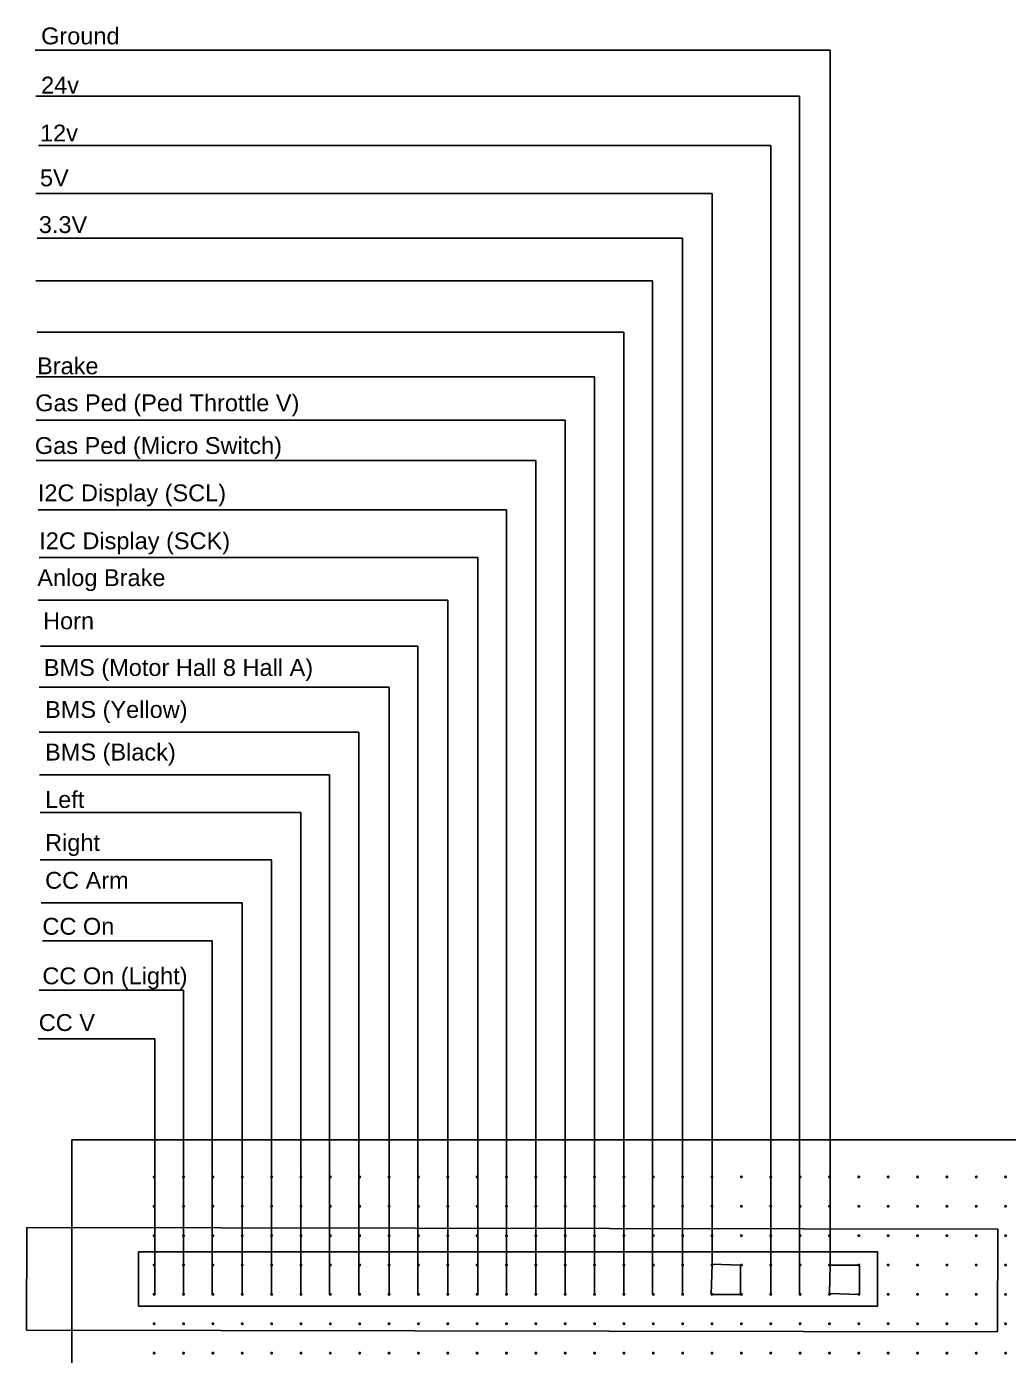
# Model space of a CAD drawing. Header units: inches. Extents: x 11.6 to 54.3, y -6.1 to 10.7.
# Drawn here: x 43.465 to 46.81, y 4.992 to 9.518 of the extents above; entities that cross this region are included whole.
import ezdxf

# ---------------------------------------------------------------- set-up
doc = ezdxf.new("R2010")
doc.units = ezdxf.units.IN
doc.header["$MEASUREMENT"] = 0
for name, color, linetype in [('dots', 7, 'Continuous'), ('IMAGES', 7, 'Continuous'), ('Wiring', 7, 'Continuous')]:
    doc.layers.add(name, color=color, linetype=linetype)
doc.styles.get("Standard").update_dxf_attribs({"font": 'arial.ttf'})
picture_1 = doc.add_image_def('image4.dib', size_in_pixel=(1542, 163))

# ---------------------------------------------------------------- blocks, each defined once
blk = doc.blocks.new('*U3')
at = {"const_width": 0.005}
blk.add_lwpolyline([(-0.0025, 0, 1), (0.0025, 0, 1)], format="xyb", close=True, dxfattribs=at)
blk = doc.blocks.new('*U4')
at = {"layer": 'dots', "color": 0, "linetype": 'ByBlock', "lineweight": -2, "transparency": 16777216}
for p in [(4.4, 0.6), (4.5, 0.6), (4.6, 0.6), (4.7, 0.6), (4.8, 0.6), (4.9, 0.6), (5, 0.6), (5.1, 0.6), (5.2, 0.6), (5.3, 0.6), (5.4, 0.6), (5.5, 0.6), (5.6, 0.6), (5.7, 0.6), (5.8, 0.6), (5.9, 0.6), (6, 0.6), (6.1, 0.6), (6.2, 0.6), (6.3, 0.6), (6.4, 0.6), (6.5, 0.6), (6.6, 0.6), (6.7, 0.6), (6.8, 0.6), (6.9, 0.6), (7, 0.6), (7.1, 0.6), (7.2, 0.6), (7.3, 0.6), (4.4, 0.5), (4.5, 0.5), (4.6, 0.5), (4.7, 0.5), (4.8, 0.5), (4.9, 0.5), (5, 0.5), (5.1, 0.5), (5.2, 0.5), (5.3, 0.5), (5.4, 0.5), (5.5, 0.5), (5.6, 0.5), (5.7, 0.5), (5.8, 0.5), (5.9, 0.5), (6, 0.5), (6.1, 0.5), (6.2, 0.5), (6.3, 0.5), (6.4, 0.5), (6.5, 0.5), (6.6, 0.5), (6.7, 0.5), (6.8, 0.5), (6.9, 0.5), (7, 0.5), (7.1, 0.5), (7.2, 0.5), (7.3, 0.5), (4.4, 0.4), (4.5, 0.4), (4.6, 0.4), (4.7, 0.4), (4.8, 0.4), (4.9, 0.4), (5, 0.4), (5.1, 0.4), (5.2, 0.4), (5.3, 0.4), (5.4, 0.4), (5.5, 0.4), (5.6, 0.4), (5.7, 0.4), (5.8, 0.4), (5.9, 0.4), (6, 0.4), (6.1, 0.4), (6.2, 0.4), (6.3, 0.4), (6.4, 0.4), (6.5, 0.4), (6.6, 0.4), (6.7, 0.4), (6.8, 0.4), (6.9, 0.4), (7, 0.4), (7.1, 0.4), (7.2, 0.4), (7.3, 0.4), (4.4, 0.3), (4.5, 0.3), (4.6, 0.3), (4.7, 0.3), (4.8, 0.3), (4.9, 0.3), (5, 0.3), (5.1, 0.3), (5.2, 0.3), (5.3, 0.3), (5.4, 0.3), (5.5, 0.3), (5.6, 0.3), (5.7, 0.3), (5.8, 0.3), (5.9, 0.3), (6, 0.3), (6.1, 0.3), (6.2, 0.3), (6.3, 0.3), (6.4, 0.3), (6.5, 0.3), (6.6, 0.3), (6.7, 0.3), (6.8, 0.3), (6.9, 0.3), (7, 0.3), (7.1, 0.3), (7.2, 0.3), (7.3, 0.3), (4.4, 0.2), (4.5, 0.2), (4.6, 0.2), (4.7, 0.2), (4.8, 0.2), (4.9, 0.2), (5, 0.2), (5.1, 0.2), (5.2, 0.2), (5.3, 0.2), (5.4, 0.2), (5.5, 0.2), (5.6, 0.2), (5.7, 0.2), (5.8, 0.2), (5.9, 0.2), (6, 0.2), (6.1, 0.2), (6.2, 0.2), (6.3, 0.2), (6.4, 0.2), (6.5, 0.2), (6.6, 0.2), (6.7, 0.2), (6.8, 0.2), (6.9, 0.2), (7, 0.2), (7.1, 0.2), (7.2, 0.2), (7.3, 0.2), (4.4, 0.1), (4.5, 0.1), (4.6, 0.1), (4.7, 0.1), (4.8, 0.1), (4.9, 0.1), (5, 0.1), (5.1, 0.1), (5.2, 0.1), (5.3, 0.1), (5.4, 0.1), (5.5, 0.1), (5.6, 0.1), (5.7, 0.1), (5.8, 0.1), (5.9, 0.1), (6, 0.1), (6.1, 0.1), (6.2, 0.1), (6.3, 0.1), (6.4, 0.1), (6.5, 0.1), (6.6, 0.1), (6.7, 0.1), (6.8, 0.1), (6.9, 0.1), (7, 0.1), (7.1, 0.1), (7.2, 0.1), (7.3, 0.1), (4.4, 0), (4.5, 0), (4.6, 0), (4.7, 0), (4.8, 0), (4.9, 0), (5, 0), (5.1, 0), (5.2, 0), (5.3, 0), (5.4, 0), (5.5, 0), (5.6, 0), (5.7, 0), (5.8, 0), (5.9, 0), (6, 0), (6.1, 0), (6.2, 0), (6.3, 0), (6.4, 0), (6.5, 0), (6.6, 0), (6.7, 0), (6.8, 0), (6.9, 0), (7, 0), (7.1, 0), (7.2, 0), (7.3, 0)]:
    blk.add_blockref('*U3', p, dxfattribs=at)
blk = doc.blocks.new('*U11')
at = {"const_width": 0.005}
blk.add_lwpolyline([(-0.0025, 0, 1), (0.0025, 0, 1)], format="xyb", close=True, dxfattribs=at)
blk = doc.blocks.new('*U12')
at = {"layer": 'dots', "color": 0, "linetype": 'ByBlock', "lineweight": -2, "transparency": 16777216}
for p in [(4.4, 0.6), (4.5, 0.6), (4.6, 0.6), (4.7, 0.6), (4.8, 0.6), (4.9, 0.6), (5, 0.6), (5.1, 0.6), (5.2, 0.6), (5.3, 0.6), (5.4, 0.6), (5.5, 0.6), (5.6, 0.6), (5.7, 0.6), (5.8, 0.6), (5.9, 0.6), (6, 0.6), (6.1, 0.6), (6.2, 0.6), (6.3, 0.6), (6.4, 0.6), (6.5, 0.6), (6.6, 0.6), (6.7, 0.6), (6.8, 0.6), (6.9, 0.6), (7, 0.6), (7.1, 0.6), (7.2, 0.6), (7.3, 0.6), (4.4, 0.5), (4.5, 0.5), (4.6, 0.5), (4.7, 0.5), (4.8, 0.5), (4.9, 0.5), (5, 0.5), (5.1, 0.5), (5.2, 0.5), (5.3, 0.5), (5.4, 0.5), (5.5, 0.5), (5.6, 0.5), (5.7, 0.5), (5.8, 0.5), (5.9, 0.5), (6, 0.5), (6.1, 0.5), (6.2, 0.5), (6.3, 0.5), (6.4, 0.5), (6.5, 0.5), (6.6, 0.5), (6.7, 0.5), (6.8, 0.5), (6.9, 0.5), (7, 0.5), (7.1, 0.5), (7.2, 0.5), (7.3, 0.5), (4.4, 0.4), (4.5, 0.4), (4.6, 0.4), (4.7, 0.4), (4.8, 0.4), (4.9, 0.4), (5, 0.4), (5.1, 0.4), (5.2, 0.4), (5.3, 0.4), (5.4, 0.4), (5.5, 0.4), (5.6, 0.4), (5.7, 0.4), (5.8, 0.4), (5.9, 0.4), (6, 0.4), (6.1, 0.4), (6.2, 0.4), (6.3, 0.4), (6.4, 0.4), (6.5, 0.4), (6.6, 0.4), (6.7, 0.4), (6.8, 0.4), (6.9, 0.4), (7, 0.4), (7.1, 0.4), (7.2, 0.4), (7.3, 0.4), (4.4, 0.3), (4.5, 0.3), (4.6, 0.3), (4.7, 0.3), (4.8, 0.3), (4.9, 0.3), (5, 0.3), (5.1, 0.3), (5.2, 0.3), (5.3, 0.3), (5.4, 0.3), (5.5, 0.3), (5.6, 0.3), (5.7, 0.3), (5.8, 0.3), (5.9, 0.3), (6, 0.3), (6.1, 0.3), (6.2, 0.3), (6.3, 0.3), (6.4, 0.3), (6.5, 0.3), (6.6, 0.3), (6.7, 0.3), (6.8, 0.3), (6.9, 0.3), (7, 0.3), (7.1, 0.3), (7.2, 0.3), (7.3, 0.3), (4.4, 0.2), (4.5, 0.2), (4.6, 0.2), (4.7, 0.2), (4.8, 0.2), (4.9, 0.2), (5, 0.2), (5.1, 0.2), (5.2, 0.2), (5.3, 0.2), (5.4, 0.2), (5.5, 0.2), (5.6, 0.2), (5.7, 0.2), (5.8, 0.2), (5.9, 0.2), (6, 0.2), (6.1, 0.2), (6.2, 0.2), (6.3, 0.2), (6.4, 0.2), (6.5, 0.2), (6.6, 0.2), (6.7, 0.2), (6.8, 0.2), (6.9, 0.2), (7, 0.2), (7.1, 0.2), (7.2, 0.2), (7.3, 0.2), (4.4, 0.1), (4.5, 0.1), (4.6, 0.1), (4.7, 0.1), (4.8, 0.1), (4.9, 0.1), (5, 0.1), (5.1, 0.1), (5.2, 0.1), (5.3, 0.1), (5.4, 0.1), (5.5, 0.1), (5.6, 0.1), (5.7, 0.1), (5.8, 0.1), (5.9, 0.1), (6, 0.1), (6.1, 0.1), (6.2, 0.1), (6.3, 0.1), (6.4, 0.1), (6.5, 0.1), (6.6, 0.1), (6.7, 0.1), (6.8, 0.1), (6.9, 0.1), (7, 0.1), (7.1, 0.1), (7.2, 0.1), (7.3, 0.1), (4.4, 0), (4.5, 0), (4.6, 0), (4.7, 0), (4.8, 0), (4.9, 0), (5, 0), (5.1, 0), (5.2, 0), (5.3, 0), (5.4, 0), (5.5, 0), (5.6, 0), (5.7, 0), (5.8, 0), (5.9, 0), (6, 0), (6.1, 0), (6.2, 0), (6.3, 0), (6.4, 0), (6.5, 0), (6.6, 0), (6.7, 0), (6.8, 0), (6.9, 0), (7, 0), (7.1, 0), (7.2, 0), (7.3, 0)]:
    blk.add_blockref('*U11', p, dxfattribs=at)

msp = doc.modelspace()

# ---------------------------------------------------------------- linework, layer by layer
msp.add_lwpolyline([(51.4949, -0.1487), (43.6199, -0.1487), (43.6199, 5.7263), (51.4949, 5.7263)], close=True)
at = {"layer": 'Wiring', "color": 4}
for p, q in [((46.2025, 9.4371), (43.4945, 9.4371)), ((46.2025, 5.3), (46.2025, 9.4371)), ((46.0975, 9.2804), (43.4964, 9.2804)), ((46.0975, 5.2), (46.0975, 9.2804)), ((46, 9.1129), (43.5056, 9.1129)), ((46, 5.3025), (46, 9.1129)), ((45.8, 8.9497), (43.4973, 8.9497)), ((45.8, 5.3025), (45.8, 8.9497)), ((45.7, 8.7969), (43.5018, 8.7969)), ((45.7, 5.2025), (45.7, 8.7969)), ((45.4, 8.3253), (43.4982, 8.3253)), ((45.4, 5.1975), (45.4, 8.3253)), ((45.3, 8.1777), (43.498, 8.1777)), ((45.3, 5.1975), (45.3, 8.1777)), ((45.2, 8.0399), (43.4976, 8.0399)), ((45.2, 5.2), (45.2, 8.0399)), ((45.1, 7.872), (43.505, 7.872)), ((45.1, 5.2), (45.1, 7.872)), ((45.0025, 7.7094), (43.5086, 7.7094)), ((45.0025, 5.2), (45.0025, 7.7094)), ((44.9, 7.5644), (43.5048, 7.5644)), ((44.9, 5.2025), (44.9, 7.5644)), ((44.7975, 7.4078), (43.5123, 7.4078)), ((44.7975, 5.2), (44.7975, 7.4078)), ((44.7, 7.2676), (43.5085, 7.2676)), ((44.7, 5.2), (44.7, 7.2676)), ((44.5975, 7.1144), (43.5086, 7.1144)), ((44.5975, 5.2), (44.5975, 7.1144)), ((44.4975, 6.9694), (43.5089, 6.9694)), ((44.4975, 5.2), (44.4975, 6.9694)), ((44.4, 6.8413), (43.5119, 6.8413)), ((44.4, 5.2), (44.4, 6.8413)), ((44.3, 6.6798), (43.5119, 6.6798)), ((44.3, 5.2), (44.3, 6.6798)), ((44.2, 6.5331), (43.5156, 6.5331)), ((44.2, 5.2025), (44.2, 6.5331)), ((44.0975, 6.4046), (43.5193, 6.4046)), ((44.0975, 5.2), (44.0975, 6.4046)), ((44, 6.2358), (43.5082, 6.2358)), ((44, 5.2025), (44, 6.2358)), ((43.9025, 6.0699), (43.5045, 6.0699)), ((43.9025, 5.2), (43.9025, 6.0699)), ((45.8001, 5.3025), (45.7975, 5.2)), ((45.8975, 5.3), (45.8001, 5.3025)), ((45.8975, 5.2), (45.8975, 5.3)), ((46, 5.2025), (46, 5.3025)), ((46.2025, 5.3), (46.2001, 5.2025)), ((46.3025, 5.3), (46.2025, 5.3)), ((46.3025, 5.1999), (46.3025, 5.3)), ((45.7975, 5.2), (45.8975, 5.2)), ((46.2001, 5.2025), (46.3025, 5.1999))]:
    msp.add_line(p, q, dxfattribs=at)
at = {"layer": 'Wiring', "color": 40, "true_color": 0xf8d731}
for p, q in [((45.5975, 8.6521), (43.4968, 8.6521)), ((45.5975, 5.2), (45.5975, 8.6521))]:
    msp.add_line(p, q, dxfattribs=at)
at = {"layer": 'Wiring', "color": 2}
for p, q in [((45.5, 8.4776), (43.5016, 8.4776)), ((45.5, 5.2025), (45.5, 8.4776))]:
    msp.add_line(p, q, dxfattribs=at)
at = {"layer": 'Wiring'}
msp.add_lwpolyline([(43.8471, 5.3445), (46.3638, 5.3445), (46.3638, 5.1603), (43.8471, 5.1603)], close=True, dxfattribs=at)

# ---------------------------------------------------------------- block references
at = {"layer": 'dots', "rotation": 180}
for name in ['*U4', '*U12']:
    msp.add_blockref(name, (51.2, 5.6), dxfattribs=at)

# ---------------------------------------------------------------- texts
at = {"layer": 'Wiring', "color": 4, "attachment_point": 1}
for s, width, heights, insert, char_height in [('Ground', 0.298648, [0], (43.5148, 9.5147), 0.05736), ('24v', 0.298648, [0], (43.5148, 9.3472), 0.05736), ('12v', 0.298648, [0], (43.511, 9.184), 0.05736), ('5V', 0.298648, [0], (43.511, 9.0312), 0.05736), ('3.3V', 0.298648, [0], (43.5071, 8.8721), 0.05736), ('Brake', 0.298648, [0], (43.5011, 8.391), 0.05736), ('Gas Ped (Ped Throttle V)', 1.110111, [0], (43.495, 8.265), 0.057365), ('Gas Ped (Micro Switch)', 0.865026, [0], (43.4937, 8.1196), 0.057365), ('I2C Display (SCL)', 0.709692, [0], (43.5037, 7.9584), 0.057365), ('I2C Display (SCK)', 0.790875, [0], (43.5085, 7.7951), 0.057365), ('Anlog Brake', 0.621984, [0], (43.5018, 7.6696), 0.057365), ('Horn', 0.298648, [0], (43.5215, 7.5226), 0.05736), ('BMS (Motor Hall 8 Hall A)', 1.048295, [0], (43.5241, 7.3636), 0.057365), ('BMS (Yellow)', 0.494228, [0], (43.5284, 7.2206), 0.057365), ('BMS (Black)', 0.53239, [0], (43.5284, 7.0756), 0.057365), ('Left', 0.298648, [0], (43.5284, 6.9141), 0.05736), ('Right', 0.298648, [0], (43.5284, 6.7674), 0.05736), ('CC Arm', 0.298648, [0], (43.5284, 6.6389), 0.05736), ('CC On', 0.298648, [0], (43.5193, 6.4823), 0.05736), ('CC On (Light)', 0.533899, [0], (43.5193, 6.3135), 0.057365), ('CC V', 0.298648, [0.0593], (43.5069, 6.1544), 0.05736)]:
    msp.add_mtext_dynamic_manual_height_columns(s, width=width, gutter_width=0.2868, heights=heights, dxfattribs=dict(at, insert=insert, char_height=char_height))

# ---------------------------------------------------------------- pictures from other files: only their frames are drawn
at = {"layer": 'IMAGES'}
image = msp.add_image(picture_1, insert=(43.4654, 5.0783), size_in_units=(3.3074, 0.3496), rotation=-0.1004, dxfattribs=at)
image.dxf.flags = 7

doc.saveas('drawing.dxf')
